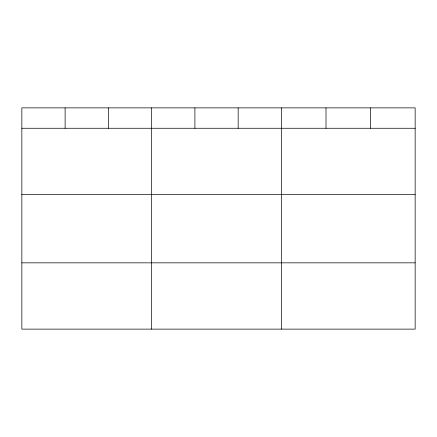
<?xml version="1.0" encoding="UTF-8"?>
<svg xmlns="http://www.w3.org/2000/svg" width="437" height="437" viewBox="0 0 437 437"><rect width="100%" height="100%" fill="white"/><g stroke="black" fill="none" stroke-linecap="round" stroke-linejoin="round"><path stroke-width="0.66" d="M415.15 194.547L415.15 107.873L21.85 107.873L21.85 329.127L415.15 329.127L415.15 194.547L21.85 194.547M21.85 128.265L415.15 128.265M21.85 262.839L415.15 262.839M370.576 107.873L370.576 128.265M326.002 107.873L326.002 128.265M281.428 107.873L281.428 329.127M238.165 107.873L238.165 128.265M194.902 107.873L194.902 128.265M151.639 107.873L151.639 329.127M108.376 107.873L108.376 128.265M65.113 107.873L65.113 128.265"/></g></svg>
